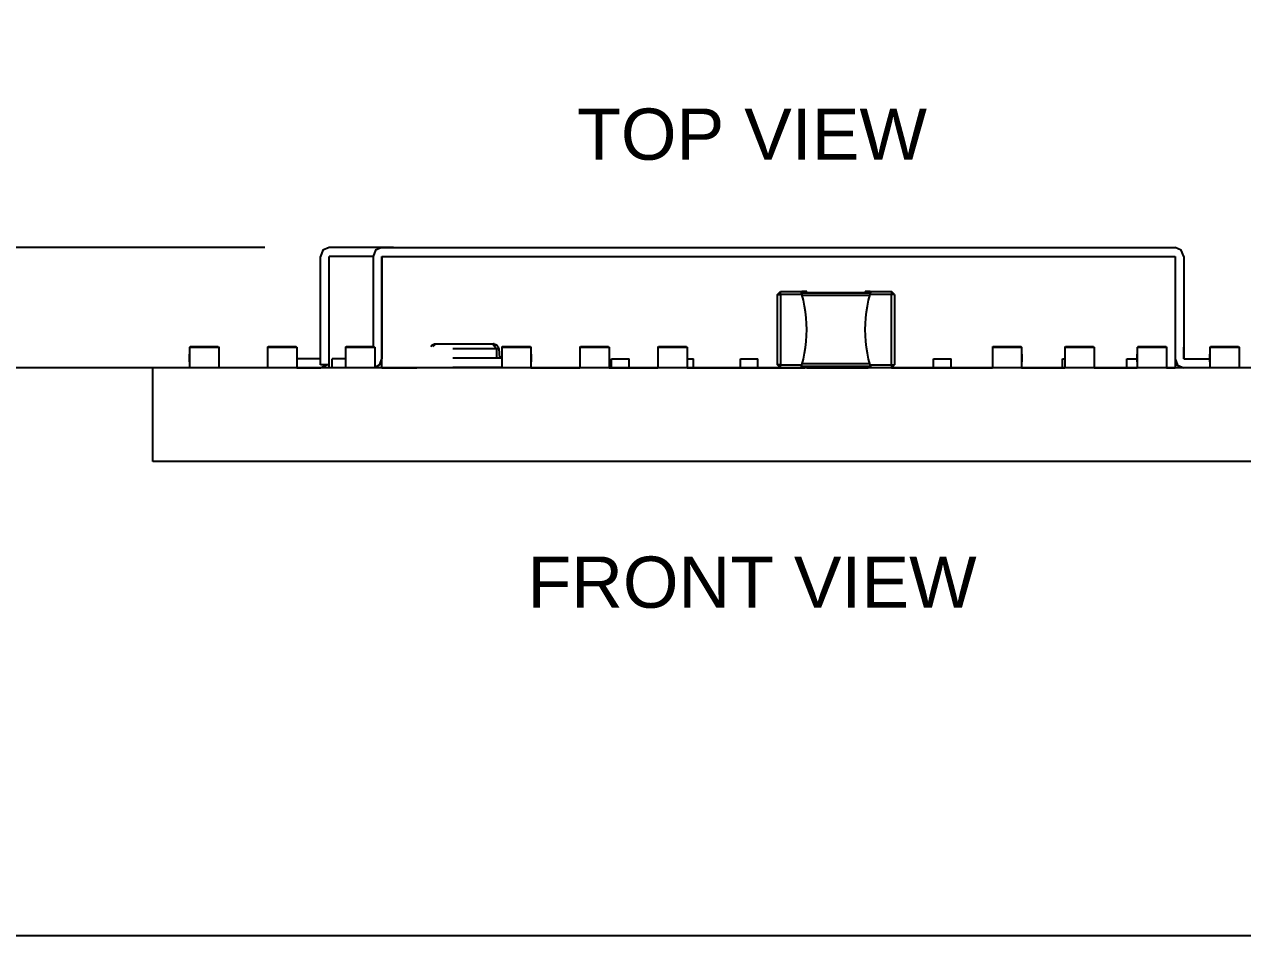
# Model space of a CAD drawing. Header units: millimetres. Extents: x 2 to 102, y 2 to 72.
# Drawn here: x 13.32 to 34.13, y 2.5 to 18.06 of the extents above; entities that cross this region are included whole.
import ezdxf
from ezdxf.enums import TextEntityAlignment as Align

# ---------------------------------------------------------------- set-up
doc = ezdxf.new("R2010")
doc.units = ezdxf.units.MM
for name, color, linetype in [('DIM', 4, 'CONTINUOUS'), ('PARTS', 8, 'CONTINUOUS'), ('SHEET', 7, 'CONTINUOUS'), ('TEXT', 7, 'CONTINUOUS')]:
    doc.layers.add(name, color=color, linetype=linetype)
doc.styles.add('CJK', font='arial.ttf')
doc.dimstyles.new('PCB2', dxfattribs={"dimtxt": 0.625, "dimasz": 0.625, "dimexe": 0.375, "dimexo": 0.25, "dimgap": 0.15, "dimtad": 1, "dimzin": 0, "dimtxsty": 'CJK', "dimcen": 2.5, "dimclrd": 4, "dimclre": 4, "dimclrt": 4, "dimazin": 3, "dimtfac": 1, "dimtmove": 0, "dimatfit": 3})

msp = doc.modelspace()

# ---------------------------------------------------------------- linework, layer by layer
at = {"layer": 'PARTS'}
for points in [[(18.525, 14.249), (18.419, 14.205), (18.375, 14.099)], [(18.975, 14.249), (18.525, 14.249)], [(19.625, 14.249), (18.525, 14.249)], [(19.425, 14.249), (19.319, 14.205), (19.275, 14.099)], [(19.425, 14.249), (32.975, 14.249)], [(19.625, 14.249), (19.975, 14.249)], [(24.753, 14.25), (24.893, 14.25)], [(24.753, 14.25), (24.753, 14.249)], [(24.893, 14.25), (24.943, 14.25)], [(24.893, 14.25), (24.893, 14.249)], [(24.943, 14.25), (25.082, 14.25)], [(24.943, 14.25), (24.943, 14.249)], [(25.082, 14.25), (25.082, 14.249)], [(25.103, 14.25), (25.158, 14.25)], [(25.103, 14.25), (25.103, 14.249)], [(25.158, 14.25), (25.212, 14.25)], [(25.158, 14.25), (25.158, 14.249)], [(25.212, 14.25), (25.351, 14.25)], [(25.212, 14.25), (25.212, 14.249)], [(25.351, 14.25), (25.401, 14.25)], [(25.351, 14.25), (25.351, 14.249)], [(25.401, 14.25), (25.541, 14.25)], [(25.401, 14.25), (25.401, 14.249)], [(25.541, 14.25), (25.541, 14.249)], [(25.541, 14.25), (25.561, 14.25)], [(25.561, 14.25), (25.617, 14.25)], [(25.561, 14.25), (25.561, 14.249)], [(25.617, 14.25), (25.755, 14.25)], [(25.617, 14.25), (25.617, 14.249)], [(25.755, 14.25), (25.859, 14.25)], [(25.755, 14.25), (25.755, 14.249)], [(25.859, 14.25), (25.859, 14.249)], [(25.859, 14.25), (25.916, 14.25)], [(25.916, 14.25), (25.916, 14.249)], [(25.916, 14.25), (25.928, 14.25)], [(25.928, 14.25), (25.928, 14.249)], [(25.928, 14.25), (25.937, 14.25)], [(25.937, 14.25), (25.937, 14.249)], [(25.937, 14.25), (26.125, 14.25)], [(26.125, 14.25), (26.125, 14.249)], [(26.125, 14.25), (26.138, 14.25)], [(26.138, 14.25), (26.168, 14.25)], [(26.138, 14.25), (26.138, 14.249)], [(26.168, 14.25), (26.168, 14.25)], [(26.168, 14.25), (26.168, 14.249)], [(26.168, 14.25), (26.168, 14.249)], [(26.199, 14.25), (26.199, 14.249)], [(26.199, 14.25), (26.285, 14.25)], [(26.285, 14.25), (26.42, 14.25)], [(26.285, 14.25), (26.285, 14.249)], [(26.42, 14.25), (26.473, 14.25)], [(26.42, 14.25), (26.42, 14.249)], [(26.473, 14.25), (26.473, 14.249)], [(26.484, 14.25), (26.484, 14.249)], [(26.484, 14.25), (26.488, 14.25)], [(26.488, 14.25), (26.488, 14.249)], [(26.488, 14.25), (26.633, 14.25)], [(26.633, 14.25), (26.633, 14.249)], [(26.633, 14.25), (26.681, 14.25)], [(26.681, 14.25), (26.681, 14.249)], [(26.98, 14.25), (27.109, 14.25), (27.238, 14.25)], [(26.98, 14.25), (26.98, 14.249)], [(27.238, 14.25), (27.379, 14.25)], [(27.238, 14.25), (27.238, 14.249)], [(27.379, 14.25), (27.497, 14.25), (27.615, 14.25), (27.733, 14.25)], [(27.379, 14.25), (27.379, 14.249)], [(27.733, 14.25), (27.837, 14.25), (27.941, 14.25), (28.045, 14.25)], [(27.733, 14.25), (27.733, 14.249)], [(28.045, 14.25), (28.16, 14.25)], [(28.045, 14.25), (28.045, 14.249)], [(28.16, 14.25), (28.22, 14.25)], [(28.16, 14.25), (28.16, 14.249)], [(28.22, 14.25), (28.369, 14.25), (28.519, 14.25)], [(28.22, 14.25), (28.22, 14.249)], [(28.519, 14.25), (28.641, 14.25)], [(28.519, 14.25), (28.519, 14.249)], [(28.641, 14.25), (28.641, 14.249)], [(33.125, 14.099), (33.081, 14.205), (32.975, 14.249)], [(18.375, 13.749), (18.375, 14.099)], [(18.375, 12.249), (18.375, 14.099)], [(18.525, 12.199), (18.525, 14.099)], [(19.275, 14.099), (18.525, 14.099)], [(19.275, 14.099), (19.275, 12.559)], [(19.425, 14.099), (32.975, 14.099)], [(19.425, 12.199), (19.425, 14.099)], [(19.425, 14.099), (32.975, 14.099)], [(19.425, 14.099), (19.425, 12.349)], [(32.975, 14.099), (32.975, 12.199)], [(32.975, 14.099), (32.975, 12.349)], [(33.125, 14.099), (33.125, 12.349)], [(26.184, 13.449), (26.234, 13.499)], [(26.184, 12.249), (26.184, 13.449)], [(26.184, 13.449), (26.234, 13.449)], [(26.234, 13.499), (26.602, 13.499)], [(26.234, 13.449), (26.234, 13.499)], [(26.602, 13.449), (26.234, 13.449)], [(26.234, 13.449), (26.234, 12.249)], [(26.59, 13.489), (26.593, 13.489)], [(26.592, 13.484), (26.59, 13.489)], [(26.591, 13.487), (26.59, 13.489)], [(26.59, 13.479), (26.592, 13.484)], [(26.593, 13.479), (26.59, 13.479)], [(26.59, 13.479), (26.59, 13.479)], [(26.592, 13.484), (26.593, 13.479)], [(26.593, 13.479), (26.592, 13.484)], [(26.593, 13.489), (26.602, 13.499)], [(26.593, 13.479), (26.593, 13.489)], [(26.602, 13.449), (26.593, 13.479)], [(26.593, 13.479), (26.598, 13.464)], [(26.598, 13.464), (26.608, 13.479)], [(26.599, 13.461), (26.602, 13.449)], [(26.602, 13.499), (26.684, 13.499)], [(26.684, 13.499), (26.602, 13.499)], [(26.602, 12.249), (26.627, 12.347), (26.648, 12.446), (26.663, 12.546), (26.675, 12.647), (26.682, 12.748), (26.684, 12.849), (26.682, 12.95), (26.675, 13.051), (26.663, 13.152), (26.648, 13.252), (26.627, 13.351), (26.602, 13.449)], [(26.608, 13.479), (27.761, 13.479)], [(27.761, 13.429), (26.608, 13.429)], [(26.684, 13.479), (26.684, 13.499)], [(27.684, 13.479), (26.684, 13.479)], [(27.766, 13.499), (27.684, 13.499)], [(27.684, 13.499), (27.766, 13.499)], [(27.684, 13.479), (27.684, 13.499)], [(27.766, 12.249), (27.741, 12.347), (27.721, 12.446), (27.705, 12.546), (27.693, 12.647), (27.686, 12.748), (27.684, 12.849), (27.686, 12.95), (27.693, 13.051), (27.705, 13.152), (27.721, 13.252), (27.741, 13.351), (27.766, 13.449)], [(27.761, 13.479), (27.77, 13.464)], [(27.766, 13.499), (28.134, 13.499)], [(27.775, 13.489), (27.766, 13.499)], [(27.766, 13.449), (27.775, 13.479)], [(27.769, 13.459), (27.766, 13.449)], [(28.134, 13.449), (27.766, 13.449)], [(27.77, 13.497), (27.773, 13.493)], [(27.771, 13.466), (27.77, 13.464)], [(27.775, 13.489), (27.777, 13.489)], [(27.775, 13.479), (27.775, 13.489)], [(27.775, 13.479), (27.776, 13.484)], [(27.775, 13.479), (27.776, 13.484)], [(27.777, 13.479), (27.775, 13.479)], [(27.776, 13.484), (27.777, 13.489)], [(27.777, 13.479), (27.776, 13.484)], [(27.777, 13.487), (27.777, 13.489)], [(28.184, 13.449), (28.134, 13.499)], [(28.134, 13.499), (28.134, 13.449)], [(28.184, 13.449), (28.134, 13.499)], [(28.134, 12.249), (28.134, 13.449)], [(28.184, 13.449), (28.134, 13.449)], [(28.184, 13.449), (28.184, 12.249)], [(16.139, 12.549), (16.139, 12.199)], [(16.139, 12.549), (16.639, 12.549)], [(16.149, 12.559), (16.144, 12.549)], [(16.149, 12.559), (16.629, 12.559)], [(16.629, 12.559), (16.634, 12.549)], [(16.639, 12.549), (16.639, 12.199)], [(17.473, 12.549), (17.973, 12.549)], [(17.473, 12.549), (17.473, 12.199)], [(17.477, 12.549), (17.483, 12.559)], [(17.483, 12.559), (17.962, 12.559)], [(17.968, 12.549), (17.962, 12.559)], [(17.973, 12.549), (17.973, 12.199)], [(18.806, 12.549), (19.306, 12.549)], [(18.806, 12.549), (18.806, 12.199)], [(18.811, 12.549), (18.816, 12.559)], [(18.816, 12.559), (19.296, 12.559)], [(19.301, 12.549), (19.296, 12.559)], [(19.306, 12.549), (19.306, 12.199)], [(20.26, 12.559), (20.28, 12.584)], [(20.28, 12.584), (20.312, 12.603)], [(20.28, 12.583), (20.312, 12.603)], [(20.28, 12.584), (20.283, 12.586)], [(20.283, 12.586), (20.286, 12.588)], [(20.29, 12.591), (20.299, 12.597)], [(20.347, 12.609), (20.291, 12.559)], [(20.312, 12.603), (20.313, 12.603)], [(20.312, 12.603), (20.313, 12.603)], [(20.313, 12.603), (20.347, 12.609)], [(20.313, 12.603), (20.347, 12.609)], [(20.313, 12.603), (20.314, 12.603)], [(20.317, 12.604), (20.334, 12.608)], [(20.342, 12.609), (20.347, 12.609)], [(20.347, 12.609), (21.321, 12.609)], [(21.384, 12.518), (20.639, 12.518)], [(21.321, 12.609), (21.384, 12.518)], [(21.321, 12.609), (21.388, 12.583)], [(21.321, 12.609), (21.323, 12.609)], [(21.388, 12.584), (21.321, 12.609)], [(21.344, 12.606), (21.337, 12.608)], [(21.355, 12.603), (21.359, 12.602)], [(21.421, 12.518), (21.384, 12.518)], [(21.384, 12.518), (21.384, 12.369)], [(21.386, 12.585), (21.386, 12.585)], [(21.388, 12.584), (21.388, 12.584)], [(21.388, 12.583), (21.411, 12.553)], [(21.411, 12.553), (21.41, 12.556)], [(21.411, 12.554), (21.411, 12.553)], [(21.411, 12.553), (21.419, 12.532)], [(21.419, 12.532), (21.421, 12.518)], [(21.421, 12.518), (21.419, 12.532)], [(21.42, 12.523), (21.419, 12.528)], [(21.419, 12.528), (21.419, 12.528)], [(21.421, 12.518), (21.434, 12.369)], [(21.473, 12.549), (21.973, 12.549)], [(21.473, 12.549), (21.473, 12.199)], [(21.478, 12.549), (21.483, 12.559)], [(21.483, 12.559), (21.963, 12.559)], [(21.968, 12.549), (21.963, 12.559)], [(21.973, 12.549), (21.973, 12.199)], [(22.806, 12.549), (23.306, 12.549)], [(22.806, 12.549), (22.806, 12.199)], [(22.812, 12.549), (22.816, 12.559)], [(22.816, 12.559), (23.297, 12.559)], [(23.302, 12.549), (23.297, 12.559)], [(23.306, 12.549), (23.306, 12.199)], [(24.14, 12.549), (24.64, 12.549)], [(24.14, 12.549), (24.14, 12.199)], [(24.145, 12.549), (24.15, 12.559)], [(24.15, 12.559), (24.63, 12.559)], [(24.635, 12.549), (24.63, 12.559)], [(24.64, 12.549), (24.64, 12.199)], [(29.855, 12.549), (30.355, 12.549)], [(29.855, 12.549), (29.855, 12.199)], [(29.86, 12.549), (29.865, 12.559)], [(29.865, 12.559), (30.345, 12.559)], [(30.35, 12.549), (30.345, 12.559)], [(30.355, 12.549), (30.355, 12.199)], [(31.093, 12.549), (31.593, 12.549)], [(31.093, 12.549), (31.093, 12.199)], [(31.098, 12.549), (31.103, 12.559)], [(31.103, 12.559), (31.583, 12.559)], [(31.588, 12.549), (31.583, 12.559)], [(31.593, 12.549), (31.593, 12.199)], [(32.331, 12.549), (32.331, 12.199)], [(32.331, 12.549), (32.831, 12.549)], [(32.341, 12.559), (32.337, 12.549)], [(32.341, 12.559), (32.822, 12.559)], [(32.822, 12.559), (32.826, 12.549)], [(32.831, 12.549), (32.831, 12.199)], [(33.125, 12.349), (33.125, 12.549)], [(33.57, 12.549), (33.57, 12.199)], [(33.57, 12.549), (34.07, 12.549)], [(33.58, 12.559), (33.575, 12.549)], [(33.58, 12.559), (34.06, 12.559)], [(34.06, 12.559), (34.065, 12.549)], [(34.07, 12.549), (34.07, 12.199)], [(16.138, 12.421), (16.138, 12.432)], [(16.138, 12.432), (16.138, 12.432)], [(16.138, 12.432), (16.138, 12.432)], [(16.138, 12.432), (16.139, 12.432)], [(16.138, 12.432), (16.139, 12.432)], [(16.138, 12.42), (16.138, 12.421)], [(16.138, 12.421), (16.138, 12.421)], [(16.138, 12.421), (16.138, 12.421)], [(16.138, 12.421), (16.139, 12.421)], [(16.138, 12.421), (16.139, 12.421)], [(16.138, 12.42), (16.139, 12.42)], [(16.138, 12.42), (16.138, 12.42)], [(16.138, 12.42), (16.139, 12.42)], [(16.138, 12.42), (16.138, 12.42)], [(16.138, 12.42), (16.138, 12.42)], [(16.138, 12.42), (16.138, 12.42)], [(16.138, 12.42), (16.139, 12.42)], [(16.138, 12.379), (16.138, 12.42)], [(16.138, 12.42), (16.138, 12.42)], [(16.138, 12.42), (16.139, 12.42)], [(16.138, 12.42), (16.139, 12.42)], [(16.138, 12.42), (16.139, 12.42)], [(16.138, 12.379), (16.139, 12.379)], [(16.138, 12.356), (16.138, 12.379)], [(16.138, 12.356), (16.139, 12.356)], [(16.138, 12.355), (16.138, 12.356)], [(16.138, 12.356), (16.139, 12.356)], [(16.138, 12.356), (16.138, 12.356)], [(16.138, 12.355), (16.139, 12.355)], [(16.138, 12.355), (16.138, 12.355)], [(16.138, 12.355), (16.139, 12.355)], [(16.138, 12.355), (16.138, 12.355)], [(16.138, 12.355), (16.138, 12.355)], [(16.138, 12.355), (16.138, 12.355)], [(16.138, 12.355), (16.139, 12.355)], [(16.138, 12.314), (16.138, 12.355)], [(16.138, 12.355), (16.138, 12.355)], [(16.138, 12.355), (16.139, 12.355)], [(16.138, 12.355), (16.139, 12.355)], [(16.138, 12.355), (16.139, 12.355)], [(16.138, 12.31), (16.138, 12.314)], [(16.138, 12.314), (16.139, 12.314)], [(16.138, 12.301), (16.138, 12.31)], [(16.138, 12.31), (16.139, 12.31)], [(16.138, 12.301), (16.138, 12.301)], [(16.138, 12.297), (16.138, 12.301)], [(16.138, 12.301), (16.139, 12.301)], [(16.138, 12.301), (16.139, 12.301)], [(16.138, 12.297), (16.138, 12.297)], [(16.138, 12.297), (16.139, 12.297)], [(16.138, 12.297), (16.139, 12.297)], [(17.974, 12.432), (17.973, 12.432)], [(17.974, 12.432), (17.973, 12.432)], [(17.974, 12.421), (17.973, 12.421)], [(17.974, 12.409), (17.973, 12.409)], [(17.974, 12.409), (17.973, 12.409)], [(17.974, 12.396), (17.973, 12.396)], [(17.974, 12.363), (17.973, 12.363)], [(17.974, 12.331), (17.973, 12.331)], [(17.974, 12.317), (17.973, 12.317)], [(17.974, 12.297), (17.973, 12.297)], [(17.974, 12.297), (17.973, 12.297)], [(17.974, 12.432), (17.974, 12.432)], [(17.974, 12.432), (17.974, 12.421)], [(17.974, 12.421), (17.974, 12.409)], [(17.974, 12.409), (17.974, 12.409)], [(17.974, 12.409), (17.974, 12.396)], [(17.974, 12.396), (17.974, 12.363)], [(17.974, 12.363), (17.974, 12.331)], [(18.375, 12.349), (17.974, 12.349)], [(17.974, 12.331), (17.974, 12.317)], [(17.974, 12.317), (17.974, 12.297)], [(17.974, 12.297), (17.974, 12.297)], [(17.974, 12.297), (17.974, 12.297)], [(18.806, 12.349), (18.575, 12.349)], [(18.575, 12.199), (18.575, 12.349)], [(19.307, 12.432), (19.306, 12.432)], [(19.307, 12.432), (19.306, 12.432)], [(19.307, 12.421), (19.306, 12.421)], [(19.307, 12.409), (19.306, 12.409)], [(19.307, 12.409), (19.306, 12.409)], [(19.307, 12.396), (19.306, 12.396)], [(19.307, 12.363), (19.306, 12.363)], [(19.306, 12.202), (19.392, 12.255), (19.425, 12.349)], [(19.307, 12.331), (19.306, 12.331)], [(19.307, 12.317), (19.306, 12.317)], [(19.307, 12.297), (19.306, 12.297)], [(19.307, 12.297), (19.306, 12.297)], [(19.307, 12.432), (19.307, 12.432)], [(19.307, 12.432), (19.307, 12.421)], [(19.307, 12.421), (19.307, 12.409)], [(19.307, 12.409), (19.307, 12.409)], [(19.307, 12.409), (19.307, 12.396)], [(19.307, 12.396), (19.307, 12.363)], [(19.307, 12.363), (19.307, 12.331)], [(19.307, 12.331), (19.307, 12.317)], [(19.307, 12.317), (19.307, 12.297)], [(19.307, 12.297), (19.307, 12.297)], [(19.307, 12.297), (19.307, 12.297)], [(20.64, 12.369), (21.384, 12.369)], [(20.64, 12.369), (21.473, 12.369)], [(21.473, 12.379), (21.434, 12.379)], [(21.434, 12.369), (21.434, 12.379)], [(21.473, 12.369), (21.434, 12.369)], [(21.974, 12.432), (21.973, 12.432)], [(21.974, 12.432), (21.973, 12.432)], [(21.974, 12.421), (21.973, 12.421)], [(21.974, 12.409), (21.973, 12.409)], [(21.974, 12.409), (21.973, 12.409)], [(21.974, 12.396), (21.973, 12.396)], [(21.974, 12.363), (21.973, 12.363)], [(21.974, 12.331), (21.973, 12.331)], [(21.974, 12.317), (21.973, 12.317)], [(21.974, 12.297), (21.973, 12.297)], [(21.974, 12.297), (21.973, 12.297)], [(21.974, 12.432), (21.974, 12.432)], [(21.974, 12.432), (21.974, 12.421)], [(21.974, 12.421), (21.974, 12.409)], [(21.974, 12.409), (21.974, 12.409)], [(21.974, 12.409), (21.974, 12.396)], [(21.974, 12.396), (21.974, 12.363)], [(21.974, 12.363), (21.974, 12.331)], [(21.974, 12.331), (21.974, 12.317)], [(21.974, 12.317), (21.974, 12.297)], [(21.974, 12.297), (21.974, 12.297)], [(21.974, 12.297), (21.974, 12.297)], [(23.308, 12.432), (23.306, 12.432)], [(23.308, 12.432), (23.306, 12.432)], [(23.308, 12.421), (23.306, 12.421)], [(23.308, 12.409), (23.306, 12.409)], [(23.308, 12.409), (23.306, 12.409)], [(23.308, 12.396), (23.306, 12.396)], [(23.308, 12.363), (23.306, 12.363)], [(23.308, 12.331), (23.306, 12.331)], [(23.308, 12.317), (23.306, 12.317)], [(23.308, 12.297), (23.306, 12.297)], [(23.308, 12.297), (23.306, 12.297)], [(23.308, 12.432), (23.308, 12.432)], [(23.308, 12.432), (23.308, 12.421)], [(23.308, 12.421), (23.308, 12.409)], [(23.308, 12.409), (23.308, 12.409)], [(23.308, 12.409), (23.308, 12.396)], [(23.308, 12.396), (23.308, 12.363)], [(23.308, 12.363), (23.308, 12.331)], [(23.308, 12.331), (23.308, 12.317)], [(23.308, 12.317), (23.308, 12.297)], [(23.308, 12.297), (23.308, 12.297)], [(23.308, 12.297), (23.308, 12.297)], [(23.35, 12.349), (23.65, 12.349)], [(23.35, 12.199), (23.35, 12.349)], [(23.65, 12.199), (23.65, 12.349)], [(24.641, 12.432), (24.64, 12.432)], [(24.641, 12.432), (24.64, 12.432)], [(24.641, 12.421), (24.64, 12.421)], [(24.641, 12.409), (24.64, 12.409)], [(24.641, 12.409), (24.64, 12.409)], [(24.641, 12.396), (24.64, 12.396)], [(24.641, 12.363), (24.64, 12.363)], [(24.641, 12.331), (24.64, 12.331)], [(24.641, 12.317), (24.64, 12.317)], [(24.641, 12.297), (24.64, 12.297)], [(24.641, 12.297), (24.64, 12.297)], [(24.641, 12.432), (24.641, 12.432)], [(24.641, 12.432), (24.641, 12.421)], [(24.641, 12.421), (24.641, 12.409)], [(24.641, 12.409), (24.641, 12.409)], [(24.641, 12.409), (24.641, 12.396)], [(24.641, 12.396), (24.641, 12.363)], [(24.641, 12.363), (24.641, 12.331)], [(24.641, 12.349), (24.75, 12.349)], [(24.641, 12.331), (24.641, 12.317)], [(24.641, 12.317), (24.641, 12.297)], [(24.641, 12.297), (24.641, 12.297)], [(24.641, 12.297), (24.641, 12.297)], [(24.75, 12.199), (24.75, 12.349)], [(25.55, 12.349), (25.85, 12.349)], [(25.55, 12.199), (25.55, 12.349)], [(25.85, 12.199), (25.85, 12.349)], [(28.85, 12.349), (29.15, 12.349)], [(28.85, 12.199), (28.85, 12.349)], [(29.15, 12.199), (29.15, 12.349)], [(30.356, 12.432), (30.355, 12.432)], [(30.356, 12.432), (30.355, 12.432)], [(30.356, 12.421), (30.355, 12.421)], [(30.356, 12.409), (30.355, 12.409)], [(30.356, 12.409), (30.355, 12.409)], [(30.356, 12.396), (30.355, 12.396)], [(30.356, 12.363), (30.355, 12.363)], [(30.356, 12.331), (30.355, 12.331)], [(30.356, 12.317), (30.355, 12.317)], [(30.356, 12.297), (30.355, 12.297)], [(30.356, 12.297), (30.355, 12.297)], [(30.356, 12.432), (30.356, 12.432)], [(30.356, 12.432), (30.356, 12.421)], [(30.356, 12.421), (30.356, 12.409)], [(30.356, 12.409), (30.356, 12.409)], [(30.356, 12.409), (30.356, 12.396)], [(30.356, 12.396), (30.356, 12.363)], [(30.356, 12.363), (30.356, 12.331)], [(30.356, 12.331), (30.356, 12.317)], [(30.356, 12.317), (30.356, 12.297)], [(30.356, 12.297), (30.356, 12.297)], [(30.356, 12.297), (30.356, 12.297)], [(31.05, 12.349), (31.093, 12.349)], [(31.05, 12.199), (31.05, 12.349)], [(31.594, 12.432), (31.593, 12.432)], [(31.594, 12.432), (31.593, 12.432)], [(31.594, 12.421), (31.593, 12.421)], [(31.594, 12.409), (31.593, 12.409)], [(31.594, 12.409), (31.593, 12.409)], [(31.594, 12.396), (31.593, 12.396)], [(31.594, 12.363), (31.593, 12.363)], [(31.594, 12.331), (31.593, 12.331)], [(31.594, 12.317), (31.593, 12.317)], [(31.594, 12.297), (31.593, 12.297)], [(31.594, 12.297), (31.593, 12.297)], [(31.594, 12.432), (31.594, 12.432)], [(31.594, 12.432), (31.594, 12.421)], [(31.594, 12.421), (31.594, 12.409)], [(31.594, 12.409), (31.594, 12.409)], [(31.594, 12.409), (31.594, 12.396)], [(31.594, 12.396), (31.594, 12.363)], [(31.594, 12.363), (31.594, 12.331)], [(31.594, 12.331), (31.594, 12.317)], [(31.594, 12.317), (31.594, 12.297)], [(31.594, 12.297), (31.594, 12.297)], [(31.594, 12.297), (31.594, 12.297)], [(32.15, 12.349), (32.331, 12.349)], [(32.15, 12.199), (32.15, 12.349)], [(32.331, 12.421), (32.331, 12.432)], [(32.331, 12.432), (32.331, 12.432)], [(32.331, 12.432), (32.331, 12.432)], [(32.331, 12.432), (32.331, 12.432)], [(32.331, 12.432), (32.331, 12.432)], [(32.331, 12.42), (32.331, 12.421)], [(32.331, 12.421), (32.331, 12.421)], [(32.331, 12.421), (32.331, 12.421)], [(32.331, 12.421), (32.331, 12.421)], [(32.331, 12.421), (32.331, 12.421)], [(32.331, 12.42), (32.331, 12.42)], [(32.331, 12.42), (32.331, 12.42)], [(32.331, 12.42), (32.331, 12.42)], [(32.331, 12.42), (32.331, 12.42)], [(32.331, 12.42), (32.331, 12.42)], [(32.331, 12.42), (32.331, 12.42)], [(32.331, 12.42), (32.331, 12.42)], [(32.331, 12.379), (32.331, 12.42)], [(32.331, 12.42), (32.331, 12.42)], [(32.331, 12.42), (32.331, 12.42)], [(32.331, 12.42), (32.331, 12.42)], [(32.331, 12.42), (32.331, 12.42)], [(32.331, 12.379), (32.331, 12.379)], [(32.331, 12.356), (32.331, 12.379)], [(32.331, 12.356), (32.331, 12.356)], [(32.331, 12.355), (32.331, 12.356)], [(32.331, 12.356), (32.331, 12.356)], [(32.331, 12.356), (32.331, 12.356)], [(32.331, 12.355), (32.331, 12.355)], [(32.331, 12.355), (32.331, 12.355)], [(32.331, 12.355), (32.331, 12.355)], [(32.331, 12.355), (32.331, 12.355)], [(32.331, 12.355), (32.331, 12.355)], [(32.331, 12.355), (32.331, 12.355)], [(32.331, 12.355), (32.331, 12.355)], [(32.331, 12.314), (32.331, 12.355)], [(32.331, 12.355), (32.331, 12.355)], [(32.331, 12.355), (32.331, 12.355)], [(32.331, 12.355), (32.331, 12.355)], [(32.331, 12.355), (32.331, 12.355)], [(32.331, 12.31), (32.331, 12.314)], [(32.331, 12.314), (32.331, 12.314)], [(32.331, 12.301), (32.331, 12.31)], [(32.331, 12.31), (32.331, 12.31)], [(32.331, 12.301), (32.331, 12.301)], [(32.331, 12.297), (32.331, 12.301)], [(32.331, 12.301), (32.331, 12.301)], [(32.331, 12.301), (32.331, 12.301)], [(32.331, 12.297), (32.331, 12.297)], [(32.331, 12.297), (32.331, 12.297)], [(32.331, 12.297), (32.331, 12.297)], [(32.975, 12.349), (33.019, 12.243), (33.125, 12.199)], [(33.125, 12.349), (33.569, 12.349)], [(33.569, 12.421), (33.569, 12.432)], [(33.569, 12.432), (33.569, 12.432)], [(33.569, 12.432), (33.569, 12.432)], [(33.569, 12.432), (33.57, 12.432)], [(33.569, 12.432), (33.57, 12.432)], [(33.569, 12.42), (33.569, 12.421)], [(33.569, 12.421), (33.569, 12.421)], [(33.569, 12.421), (33.569, 12.421)], [(33.569, 12.421), (33.57, 12.421)], [(33.569, 12.421), (33.57, 12.421)], [(33.569, 12.42), (33.57, 12.42)], [(33.569, 12.42), (33.569, 12.42)], [(33.569, 12.42), (33.57, 12.42)], [(33.569, 12.42), (33.569, 12.42)], [(33.569, 12.42), (33.569, 12.42)], [(33.569, 12.42), (33.569, 12.42)], [(33.569, 12.42), (33.57, 12.42)], [(33.569, 12.379), (33.569, 12.42)], [(33.569, 12.42), (33.569, 12.42)], [(33.569, 12.42), (33.57, 12.42)], [(33.569, 12.42), (33.57, 12.42)], [(33.569, 12.42), (33.57, 12.42)], [(33.569, 12.379), (33.57, 12.379)], [(33.569, 12.356), (33.569, 12.379)], [(33.569, 12.356), (33.57, 12.356)], [(33.569, 12.355), (33.569, 12.356)], [(33.569, 12.356), (33.57, 12.356)], [(33.569, 12.356), (33.569, 12.356)], [(33.569, 12.355), (33.57, 12.355)], [(33.569, 12.355), (33.569, 12.355)], [(33.569, 12.355), (33.57, 12.355)], [(33.569, 12.355), (33.569, 12.355)], [(33.569, 12.355), (33.569, 12.355)], [(33.569, 12.355), (33.569, 12.355)], [(33.569, 12.355), (33.57, 12.355)], [(33.569, 12.314), (33.569, 12.355)], [(33.569, 12.355), (33.569, 12.355)], [(33.569, 12.355), (33.57, 12.355)], [(33.569, 12.355), (33.57, 12.355)], [(33.569, 12.355), (33.57, 12.355)], [(33.569, 12.31), (33.569, 12.314)], [(33.569, 12.314), (33.57, 12.314)], [(33.569, 12.301), (33.569, 12.31)], [(33.569, 12.31), (33.57, 12.31)], [(33.569, 12.301), (33.569, 12.301)], [(33.569, 12.297), (33.569, 12.301)], [(33.569, 12.301), (33.57, 12.301)], [(33.569, 12.301), (33.57, 12.301)], [(33.569, 12.297), (33.569, 12.297)], [(33.569, 12.297), (33.57, 12.297)], [(33.569, 12.297), (33.57, 12.297)], [(35.987, 12.199), (15.513, 12.199)], [(15.513, 10.599), (15.513, 12.199)], [(17.973, 12.199), (18.375, 12.199)], [(18.525, 12.249), (18.375, 12.249)], [(18.375, 12.199), (18.487, 12.249)], [(18.806, 12.199), (18.525, 12.199)], [(18.806, 12.199), (18.575, 12.199)], [(19.425, 12.199), (19.306, 12.199)], [(19.425, 12.199), (20.024, 12.199)], [(20.639, 12.209), (21.473, 12.209)], [(21.973, 12.199), (22.806, 12.199)], [(23.306, 12.199), (23.35, 12.199)], [(23.35, 12.199), (23.65, 12.199)], [(23.65, 12.199), (24.14, 12.199)], [(24.64, 12.199), (24.75, 12.199)], [(24.75, 12.199), (25.55, 12.199)], [(25.55, 12.199), (25.85, 12.199)], [(25.85, 12.199), (26.65, 12.199)], [(26.234, 12.199), (26.184, 12.249)], [(26.234, 12.249), (26.184, 12.249)], [(26.234, 12.249), (26.602, 12.249)], [(26.234, 12.199), (26.234, 12.249)], [(26.592, 12.214), (26.59, 12.219)], [(26.59, 12.219), (26.593, 12.219)], [(26.59, 12.219), (26.592, 12.214)], [(26.59, 12.209), (26.592, 12.214)], [(26.59, 12.209), (26.591, 12.211)], [(26.593, 12.209), (26.59, 12.209)], [(26.592, 12.214), (26.593, 12.219)], [(26.592, 12.214), (26.593, 12.219)], [(26.593, 12.219), (26.602, 12.249)], [(26.593, 12.219), (26.593, 12.209)], [(26.593, 12.219), (26.636, 12.219)], [(26.602, 12.199), (26.593, 12.209)], [(26.608, 12.219), (26.598, 12.234)], [(26.598, 12.234), (26.598, 12.234)], [(26.598, 12.201), (26.602, 12.199)], [(26.634, 12.199), (26.602, 12.199)], [(26.608, 12.269), (27.761, 12.269)], [(27.761, 12.219), (26.608, 12.219)], [(26.634, 12.199), (26.632, 12.202)], [(26.684, 12.219), (26.973, 12.219)], [(26.684, 12.219), (26.684, 12.199)], [(27.684, 12.209), (26.684, 12.209)], [(26.684, 12.209), (26.684, 12.199)], [(26.684, 12.199), (26.95, 12.199)], [(26.95, 12.199), (26.95, 12.209)], [(26.95, 12.199), (27.734, 12.199)], [(27.063, 12.219), (27.071, 12.219)], [(27.151, 12.219), (27.171, 12.219)], [(27.224, 12.219), (27.244, 12.219)], [(27.318, 12.219), (27.327, 12.219)], [(27.378, 12.219), (27.684, 12.219)], [(27.684, 12.219), (27.684, 12.199)], [(27.684, 12.209), (27.684, 12.199)], [(27.732, 12.219), (27.775, 12.219)], [(27.734, 12.199), (27.736, 12.202)], [(27.77, 12.234), (27.761, 12.219)], [(27.775, 12.219), (27.766, 12.249)], [(27.766, 12.249), (28.134, 12.249)], [(27.766, 12.199), (27.775, 12.209)], [(27.773, 12.205), (27.766, 12.199)], [(27.775, 12.219), (27.777, 12.219)], [(27.775, 12.219), (27.775, 12.209)], [(27.775, 12.219), (27.776, 12.214)], [(27.776, 12.214), (27.775, 12.219)], [(27.777, 12.209), (27.775, 12.209)], [(27.776, 12.214), (27.777, 12.219)], [(27.777, 12.219), (27.776, 12.214)], [(27.777, 12.209), (27.776, 12.214)], [(27.777, 12.209), (27.777, 12.211)], [(27.777, 12.209), (27.777, 12.209)], [(28.134, 12.199), (28.184, 12.249)], [(28.134, 12.199), (28.184, 12.249)], [(28.134, 12.249), (28.134, 12.199)], [(28.134, 12.249), (28.184, 12.249)], [(28.134, 12.199), (28.85, 12.199)], [(28.85, 12.199), (29.15, 12.199)], [(29.15, 12.199), (29.855, 12.199)], [(30.355, 12.199), (31.05, 12.199)], [(31.05, 12.199), (31.093, 12.199)], [(31.593, 12.199), (32.15, 12.199)], [(32.15, 12.199), (32.331, 12.199)], [(32.831, 12.199), (32.975, 12.199)], [(32.975, 12.249), (33.013, 12.249)], [(33.57, 12.199), (33.125, 12.199)], [(33.57, 12.199), (33.125, 12.199)], [(35.987, 10.599), (15.513, 10.599)]]:
    msp.add_lwpolyline(points, dxfattribs=at)
at = {"layer": 'SHEET'}
msp.add_lwpolyline([(2.5, 2.5), (102.5, 2.5), (102.5, 71.75), (2.5, 71.75), (2.5, 2.5)], dxfattribs=at)

# ---------------------------------------------------------------- texts
at = {"layer": 'TEXT', "style": 'CJK'}
for s, p in [('TOP VIEW', (25.75, 15.75)), ('FRONT VIEW', (25.75, 8.099))]:
    msp.add_text(s, height=0.875, dxfattribs=at).set_placement(p, align=Align.CENTER)

# ---------------------------------------------------------------- dimensions: what is measured, and where the dimension line sits
at = {"layer": 'DIM'}
msp.add_linear_dim(base=(13, 12.199), p1=(17.675, 12.199), p2=(17.675, 14.25), angle=90, dimstyle='PCB2', dxfattribs=at).render()

doc.saveas('drawing.dxf')
